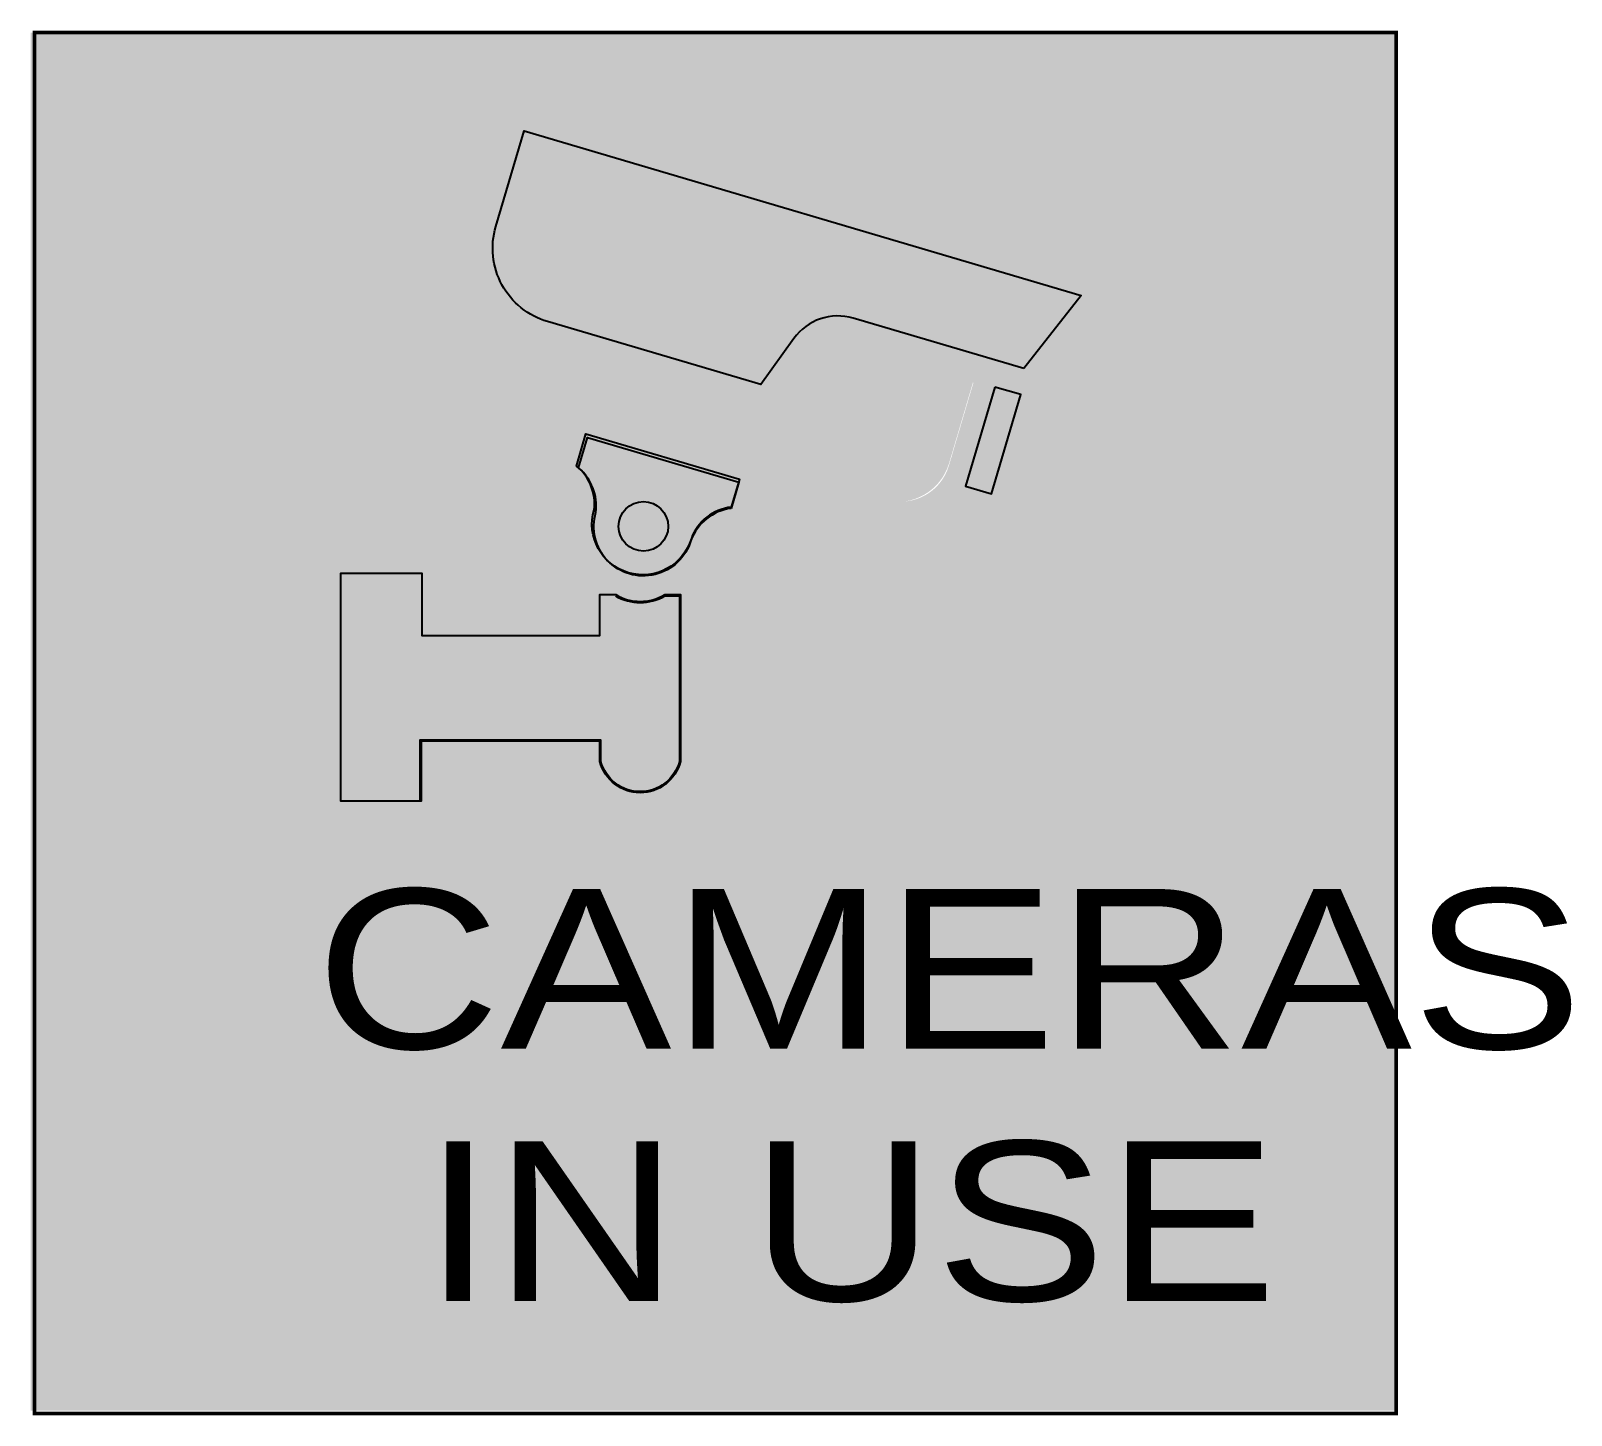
# Model space of a CAD drawing. Header units: millimetres. Extents: x 0 to 675, y 0 to 607.
import ezdxf

# ---------------------------------------------------------------- set-up
doc = ezdxf.new("R2010")
doc.units = ezdxf.units.MM
for name, color, linetype in [('L25', 1, 'Continuous'), ('L50', 7, 'Continuous'), ('T35', 3, 'Continuous'), ('T50', 7, 'Continuous'), ('Wipeout Frame & Hatch Boundary', 153, 'Continuous')]:
    doc.layers.add(name, color=color, linetype=linetype)
doc.layers.add('yellow', color=7, linetype='Continuous', true_color=0xfedb00)
doc.styles.add('B-series', font='fhwa_b2000ex_ttf.ttf')

msp = doc.modelspace()

# ---------------------------------------------------------------- hatches: boundary and pattern name
at = {"layer": 'L25'}
h = msp.add_hatch(color=256, dxfattribs=at)
edge = h.paths.add_edge_path()
edge.add_arc((353.1506470518948, 459.1398634078899), 22.79066361325882, 74.40938376992608, 144.0142474062706, ccw=False)
edge.add_line((359.2759130377267, 481.0919809489276), (435.9643037267242, 458.3890196208598))
edge.add_line((435.9643037267242, 458.3890196208598), (460.9852134963494, 490.4843201334144))
edge.add_line((460.9852134963494, 490.4843201334144), (214.7783397955172, 564.1473221288816))
edge.add_line((214.7783397955172, 564.1473221288816), (202.4076380937249, 522.2643285232366))
edge.add_arc((234.1636354141037, 511.4699968589027), 33.54043771168687, 161.2263455867749, 251.9348566067961)
edge.add_line((223.7628089371024, 479.5829497945094), (319.4573435095895, 451.3563795064963))
edge.add_line((319.4573435095895, 451.3563795064963), (334.7092823368544, 472.5312940775227))
h = msp.add_hatch(color=256, dxfattribs=at)
edge = h.paths.add_edge_path()
edge.add_line((227.1737020550909, 467.0466178997976), (321.2139988949561, 439.2705598866677))
edge.add_arc((322.8931980239536, 444.955757709538), 5.927999999999619, 253.5447904168681, 325.3043242976732)
edge.add_line((327.7671225839904, 441.5814365358696), (344.3603352212717, 465.548943610731))
edge.add_arc((354.1081843413449, 458.800301263394), 11.85599999999926, 73.54479041686432, 145.3043242976715, ccw=False)
edge.add_line((357.4665825993407, 470.1706969091349), (412.8791479816982, 452.7328084165099))
edge.add_line((412.8791479816982, 452.7328084165099), (402.2654799148377, 416.7985338302627))
edge.add_arc((379.6835372130745, 424.1324907057907), 23.74302128284898, 256.1086426098666, 342.00771387848613, ccw=False)
edge.add_line((373.9832743201441, 401.08388852281), (201.8035265726839, 452.3565803288025))
edge.add_line((201.8035265726839, 452.3565803288025), (207.457273570591, 472.3436250424827))
edge.add_arc((212.0776548137469, 468.4552785677523), 6.038804611813062, 53.890681043339725, 139.9172424655408, ccw=False)
edge.add_line((215.636490046551, 473.3339928374559), (222.4253551813235, 469.1620594276023))
edge.add_arc((232.7710324850827, 485.9972773093657), 19.75999999999906, 238.4281981144308, 253.5447904168671)
h.paths.add_polyline_path([(422.3466183013229, 451.3943716986493), (409.493783922745, 407.8790406310179), (420.8339148405253, 404.529581464751), (433.6867492191031, 448.0449125323822)])
h = msp.add_hatch(color=256, dxfattribs=at)
edge = h.paths.add_edge_path()
edge.add_line((310.5424615669381, 410.5736057750808), (243.3902444982104, 430.4060545398463))
edge.add_line((243.3902444982104, 430.4060545398463), (239.6606583608018, 416.2989108647014))
edge.add_arc((223.8752377404307, 398.3641638551641), 23.89214629241465, -6.017991549887711, 48.64710411122883, ccw=False)
edge.add_arc((268.4814403186883, 389.7022298528682), 21.73599999999982, 163.5447904168678, 343.5447904168681)
edge.add_arc((309.7236683385127, 376.0327516641365), 21.73599999999959, 97.55712247335822, 159.7803008659894, ccw=False)
edge.add_line((306.8650675762406, 397.5799579257829), (310.5424615669381, 410.5736057750808))
edge = h.paths.add_edge_path(flags=16)
edge.add_arc((268.4814403186879, 389.7022298528684), 10.86799999999994, 0, 360)
h = msp.add_hatch(color=256, dxfattribs=at)
h.dxf.hatch_style = 1
edge = h.paths.add_edge_path()
edge.add_line((249.8110249587507, 359.9829852659119), (256.1342249587506, 359.9829852659122))
edge.add_arc((266.8351341372304, 377.2558556373212), 20.31899377709371, 238.2209078709051, 302.3636036594885)
edge.add_line((277.7116952130514, 360.0930491279674), (284.0348952130521, 360.0930491279676))
edge.add_line((284.0348952130521, 360.0930491279676), (284.2521541737774, 286.6317295153682))
edge.add_arc((267.0609541737772, 291.1851127147049), 17.78400000000026, 194.8351115819763, 345.16488841802374, ccw=False)
edge.add_line((249.869754173777, 286.6317295153682), (249.869754173777, 295.9967043734032))
edge.add_line((249.869754173777, 295.9967043734032), (170.543185840759, 295.9967043734032))
edge.add_line((170.543185840759, 295.9967043734032), (170.543185840759, 269.747666246944))
edge.add_line((170.543185840759, 269.747666246944), (135.5679863470605, 269.9850703928524))
edge.add_line((135.5679863470605, 269.9850703928524), (134.6362958098978, 369.9162919029443))
edge.add_line((134.6362958098978, 369.9162919029443), (171.2203391293369, 369.6788877570359))
edge.add_line((171.2203391293369, 369.6788877570359), (170.7086284229676, 341.9968555579969))
edge.add_line((170.7086284229676, 341.9968555579969), (249.7698943809787, 341.9968555579969))
edge.add_line((249.7698943809787, 341.9968555579969), (249.8110249587507, 359.9829852659119))
at = {"layer": 'yellow'}
h = msp.add_hatch(color=256, dxfattribs=at)
h.dxf.hatch_style = 1
edge = h.paths.add_edge_path(flags=16)
edge.add_line((375.0249975732117, 401.4353381410546), (203.4286373721002, 452.1186155865111))
edge.add_line((203.4286373721002, 452.1186155865111), (207.9467594057351, 469.8833156297169))
edge.add_arc((211.823346339992, 468.8973776290543), 4.000000000000254, 58.42819811443678, 165.730419944529, ccw=False)
edge.add_line((213.9176130006717, 472.3053164715169), (220.7889339872841, 468.0827118056728))
edge.add_arc((231.2602672906837, 485.1224060179856), 20.00000000000026, 238.4281981144341, 253.5447904168683)
edge.add_line((225.5949530902872, 465.9415766560733), (320.7774397703124, 437.8281576144437))
edge.add_arc((322.4770340304317, 443.5824064230168), 5.999999999999553, 253.5447904168637, 325.3043242976738)
edge.add_line((327.4101560547601, 440.1671015913688), (344.2049056876363, 464.4257119910262))
edge.add_arc((354.0711497362936, 457.5951023277297), 11.99999999999942, 73.54479041686642, 145.3043242976728, ccw=False)
edge.add_line((357.4703382565317, 469.1035999448762), (413.0983345067921, 452.6731280841539))
edge.add_line((413.0983345067921, 452.6731280841539), (402.3557554917511, 416.3024048187212))
edge.add_arc((381.2568431936479, 422.534250439158), 22.00000000000015, 253.5447904168684, 343.54479041686676, ccw=False)
h.paths.add_polyline_path([(597.6493490519615, 606.2139999358628), (-1.888344741018955e-06, 606.2139999358628), (-1.888344741018955e-06, 2.024633216149141), (597.6493490519615, 2.024633216149141)])
msp.add_hatch(color=256, dxfattribs=at).paths.add_polyline_path([(257.6134403186879, 389.7022298528682, 1), (279.3494403186878, 389.7022298528682, 1)])

# ---------------------------------------------------------------- linework, layer by layer
at = {"layer": 'L25'}
msp.add_lwpolyline([(435.2652196361305, 458.8657858689756), (360.407656984893, 480.9759670656902, 0.3186008350386753), (334.4510553472282, 472.0947877052811), (319.8806324261459, 451.8682403144778), (226.4878724604687, 479.4530396609774, -0.414213562373098), (203.7872131951876, 521.1846223882312), (216.1579148969799, 563.0676159938762), (460.2861294057557, 490.9610863815302)], format="xyb", close=True, dxfattribs=at)
at = {"layer": 'L50'}
msp.add_lwpolyline([(422.5053000222129, 450.7886557357275), (409.652465643635, 407.2733246680962), (420.9925965614152, 403.9238655018293), (433.8454309399931, 447.4391965694605)], close=True, dxfattribs=at)
for points in [[(306.9415240891071, 398.1228332428651, 0.2822276516557647), (289.4905636648109, 384.3824174287377, -0.9987357373694056), (246.8449896791544, 396.9539509857234, 0.2599947367728853), (239.1226530281542, 416.151454966118), (243.3088663776921, 430.3245513010793), (310.5837072816612, 410.454028274608)], [(306.8650675762406, 397.5799579257829, 0.278373520965832), (289.3271656692141, 383.5451663798773, -1.000000000000006), (247.6357149681626, 395.8592933258592, 0.2564196890260366), (239.9948860384793, 415.332628822144), (243.9484113590365, 428.7179225356489), (310.2757192925278, 409.1272660306772)], [(284.7461541737775, 286.5678640794242, -0.7724397442335569), (249.3757541737773, 286.5678640794242), (249.3757541737773, 295.5027043734032), (171.0371858407589, 295.5027043734032), (171.0371858407589, 269.253666246944), (135.8246735818082, 269.253666246944), (135.8246735818082, 369.1395531207739), (171.3024882157658, 369.1395531207739), (171.3024882157658, 341.8299508323514), (249.3757541737773, 341.8299508323514), (249.3757541737773, 359.7481853990016), (256.3287627849827, 359.748185399002, 0.2766556562546071), (277.7931455625712, 359.7481853990015), (284.7461541737775, 359.7481853990017)]]:
    msp.add_lwpolyline(points, format="xyb", close=True, dxfattribs=at)
for points in [[(256.1929541737768, 359.2541853990019, 0.2731985141439801), (277.9289541737767, 359.2541853990016), (284.2521541737774, 359.2541853990017), (284.2521541737774, 286.6317295153682, -0.7696156638665891), (249.869754173777, 286.6317295153682), (249.869754173777, 295.9967043734032), (170.543185840759, 295.9967043734032), (170.543185840759, 269.747666246944)], [(269.7785080598546, 273.555831806383), (268.7102298485711, 273.4777541949105, -0.3663741095108233)]]:
    msp.add_lwpolyline(points, format="xyb", dxfattribs=at)
msp.add_circle((268.4814403186879, 389.7022298528682), 10.868, dxfattribs=at)
at = {"layer": 'T35', "const_width": 1.5}
msp.add_lwpolyline([(1.623998111655283, 0.7499999358630021), (1.623998111655283, 606.2139999358628), (598.375998111655, 606.2139999358628), (598.375998111655, 0.7499999358630021)], close=True, dxfattribs=at)
at = {"layer": 'Wipeout Frame & Hatch Boundary'}
msp.add_lwpolyline([(249.3757541737773, 359.7481853990016), (256.3287627849827, 359.748185399002, 0.2766556562546071), (277.7931455625712, 359.7481853990015), (284.7461541737775, 359.7481853990017), (284.7461541737775, 286.5678640794242, -0.7724397442335563), (249.3757541737773, 286.5678640794242), (249.3757541737773, 295.5027043734032), (171.0371858407589, 295.5027043734032), (171.0371858407589, 269.253666246944), (135.8246735818082, 269.253666246944), (135.8246735818082, 369.1395531207739), (171.3024882157658, 369.1395531207739), (171.3024882157658, 341.8299508323514), (249.3757541737773, 341.8299508323514)], format="xyb", close=True, dxfattribs=at)

# ---------------------------------------------------------------- texts
at = {"layer": 'T50', "style": 'B-series', "width": 1.2}
for s, p in [('CAMERAS', (124.7409091095685, 160.6892926889143)), ('IN USE', (171.6806994058145, 50.10305662969512))]:
    msp.add_text(s, height=70, dxfattribs=at).set_placement(p)

doc.saveas('drawing.dxf')
